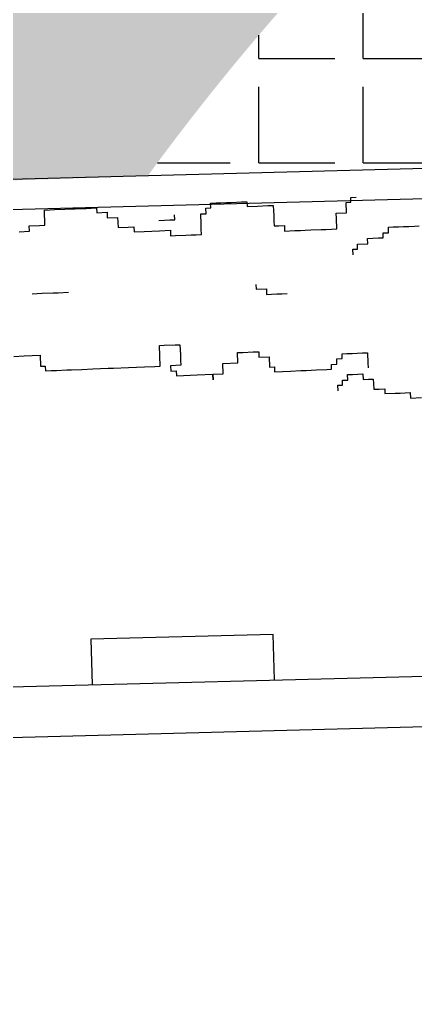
# Model space of a CAD drawing. Extents: x 302512 to 1034855, y -184136 to 410364.
# Drawn here: x 539760 to 542883, y -27567 to -19766 of the extents above; entities that cross this region are included whole.
import ezdxf

# ---------------------------------------------------------------- set-up
doc = ezdxf.new("R2010")
doc.units = 0
doc.header["$MEASUREMENT"] = 0
for name, color, linetype in [('WALL', 4, 'Continuous'), ('WZ', 2, 'Continuous'), ('总图线11', 41, 'Continuous'), ('环境', 8, 'Continuous')]:
    doc.layers.add(name, color=color, linetype=linetype)

# ---------------------------------------------------------------- blocks, each defined once
blk = doc.blocks.new('A$C7F351EC2')
at = {"layer": 'WZ'}
for p, q in [((23840.26016783714, 23801.46785659343), (2002.429964840412, 23232.76760366559)), ((23450.86651092768, 23391.19166234881), (2413.363655090332, 22843.33351508528))]:
    blk.add_line(p, q, dxfattribs=at)
blk.add_lwpolyline([(19851.54518324137, 23700.16313485056), (19842.12148189545, 24060.03977184743), (18402.61493390799, 24022.34496628493), (18412.03863525391, 23662.46832928807)], dxfattribs=at)
blk = doc.blocks.new('M_F21')
at = {"color": 3, "linetype": 'Continuous'}
for p, q in [((-3175.802406897511, 534.1438583831787), (-3150.468912744205, 534.1438583831787)), ((-3175.802406897511, 534.1438583831787), (-3175.802406897511, 534.1438583831787)), ((-3175.802406897511, 505.210737534775), (-3175.802406897511, 534.1438583831787)), ((-3150.468912744205, 534.1438583831787), (-3121.516347997571, 534.1438583831787)), ((-3150.468912744205, 534.1438583831787), (-3150.468912744205, 534.1438583831787)), ((-3121.516347997571, 534.1438583831787), (-3096.182853844266, 534.1438583831787)), ((-3121.516347997571, 534.1438583831787), (-3121.516347997571, 534.1438583831787)), ((-3096.182853844266, 534.1438583831787), (-3067.230289097632, 534.1438583831787)), ((-3096.182853844266, 534.1438583831787), (-3096.182853844266, 534.1438583831787)), ((-3067.230289097632, 534.1438583831787), (-3038.277724350997, 534.1438583831787)), ((-3067.230289097632, 534.1438583831787), (-3067.230289097632, 534.1438583831787)), ((-3038.277724350997, 534.1438583831787), (-3012.944230197692, 534.1438583831787)), ((-3038.277724350997, 534.1438583831787), (-3038.277724350997, 534.1438583831787)), ((1887.277353170195, 559.4603391255332), (1916.229917916829, 559.4603391255332)), ((1887.277353170195, 559.4603391255332), (1887.277353170195, 559.4603391255332)), ((1887.277353170195, 479.8942567924223), (1887.277353170195, 559.4603391255332)), ((1916.229917916829, 559.4603391255332), (1941.563412070134, 559.4603391255332)), ((1916.229917916829, 559.4603391255332), (1916.229917916829, 559.4603391255332)), ((1941.563412070134, 559.4603391255332), (1995.849470970075, 559.4603391255332)), ((1941.563412070134, 559.4603391255332), (1941.563412070134, 559.4603391255332)), ((1995.849470970075, 559.4603391255332), (2024.802035716708, 559.4603391255332)), ((1995.849470970075, 559.4603391255332), (1995.849470970075, 559.4603391255332)), ((2024.802035716708, 559.4603391255332), (2050.135529870015, 559.4603391255332)), ((2024.802035716708, 559.4603391255332), (2024.802035716708, 559.4603391255332)), ((2050.135529870015, 559.4603391255332), (2079.088094616647, 559.4603391255332)), ((2050.135529870015, 559.4603391255332), (2050.135529870015, 559.4603391255332)), ((2079.088094616647, 559.4603391255332), (2108.040659363283, 559.4603391255332)), ((2079.088094616647, 559.4603391255332), (2079.088094616647, 559.4603391255332)), ((2108.040659363283, 559.4603391255332), (2162.326718263223, 559.4603391255332)), ((2108.040659363283, 559.4603391255332), (2108.040659363283, 559.4603391255332)), ((2162.326718263223, 559.4603391255332), (2162.326718263223, 534.1438583831787)), ((2162.326718263223, 534.1438583831787), (2216.612777163162, 534.1438583831787)), ((2216.612777163162, 534.1438583831787), (2216.612777163162, 505.210737534775)), ((2216.612777163162, 534.1438583831787), (2216.612777163162, 534.1438583831787)), ((2737.758942602584, 534.1438583831787), (2763.092436755887, 534.1438583831787)), ((2737.758942602584, 534.1438583831787), (2737.758942602584, 534.1438583831787)), ((2737.758942602584, 505.210737534775), (2737.758942602584, 534.1438583831787)), ((2763.092436755887, 559.4603391255332), (2792.045001502524, 559.4603391255332)), ((2763.092436755887, 534.1438583831787), (2763.092436755887, 559.4603391255332)), ((2792.045001502524, 559.4603391255332), (2817.378495655827, 559.4603391255332)), ((2792.045001502524, 559.4603391255332), (2792.045001502524, 559.4603391255332)), ((2817.378495655827, 559.4603391255332), (2846.331060402463, 559.4603391255332)), ((2817.378495655827, 559.4603391255332), (2817.378495655827, 559.4603391255332)), ((2846.331060402463, 559.4603391255332), (2871.664554555766, 559.4603391255332)), ((2846.331060402463, 559.4603391255332), (2846.331060402463, 559.4603391255332)), ((2871.664554555766, 559.4603391255332), (2925.950613455709, 559.4603391255332)), ((2871.664554555766, 559.4603391255332), (2871.664554555766, 559.4603391255332)), ((2925.950613455709, 559.4603391255332), (2954.903178202341, 559.4603391255332)), ((2925.950613455709, 559.4603391255332), (2925.950613455709, 559.4603391255332)), ((2954.903178202341, 559.4603391255332), (2954.903178202341, 534.1438583831787)), ((2954.903178202341, 534.1438583831787), (3009.18923710228, 534.1438583831787)), ((3009.18923710228, 534.1438583831787), (3063.47529600222, 534.1438583831787)), ((3009.18923710228, 534.1438583831787), (3009.18923710228, 534.1438583831787)), ((3063.47529600222, 534.1438583831787), (3092.427860748856, 534.1438583831787)), ((3063.47529600222, 534.1438583831787), (3063.47529600222, 534.1438583831787)), ((3092.427860748856, 534.1438583831787), (3092.427860748856, 505.210737534775)), ((3092.427860748856, 534.1438583831787), (3092.427860748856, 534.1438583831787)), ((3476.049343641764, 534.1438583831787), (3501.382837795067, 534.1438583831787)), ((3476.049343641764, 534.1438583831787), (3476.049343641764, 534.1438583831787)), ((3476.049343641764, 479.8942567924223), (3476.049343641764, 534.1438583831787)), ((3501.382837795067, 559.4603391255332), (3530.335402541703, 559.4603391255332)), ((3501.382837795067, 534.1438583831787), (3501.382837795067, 559.4603391255332)), ((3530.335402541703, 559.4603391255332), (3530.335402541703, 559.4603391255332)), ((-3287.99359529072, 479.8942567924223), (-3259.041030544086, 479.8942567924223)), ((-3287.99359529072, 479.8942567924223), (-3287.99359529072, 479.8942567924223)), ((-3287.99359529072, 450.9611359440187), (-3287.99359529072, 479.8942567924223)), ((-3259.041030544086, 479.8942567924223), (-3230.088465797451, 479.8942567924223)), ((-3259.041030544086, 479.8942567924223), (-3259.041030544086, 479.8942567924223)), ((-3230.088465797451, 479.8942567924223), (-3204.754971644145, 479.8942567924223)), ((-3230.088465797451, 479.8942567924223), (-3230.088465797451, 479.8942567924223)), ((-3204.754971644145, 505.210737534775), (-3175.802406897511, 505.210737534775)), ((-3204.754971644145, 479.8942567924223), (-3204.754971644145, 505.210737534775)), ((-3175.802406897511, 505.210737534775), (-3175.802406897511, 505.210737534775)), ((1804.038729523621, 479.8942567924223), (1858.324788423561, 479.8942567924223)), ((1804.038729523621, 479.8942567924223), (1804.038729523621, 479.8942567924223)), ((1804.038729523621, 450.9611359440187), (1804.038729523621, 479.8942567924223)), ((1858.324788423561, 479.8942567924223), (1887.277353170195, 479.8942567924223)), ((1858.324788423561, 479.8942567924223), (1858.324788423561, 479.8942567924223)), ((2216.612777163162, 505.210737534775), (2270.898836063101, 505.210737534775)), ((2270.898836063101, 505.210737534775), (2270.898836063101, 479.8942567924223)), ((2270.898836063101, 505.210737534775), (2270.898836063101, 505.210737534775)), ((2270.898836063101, 479.8942567924223), (2270.898836063101, 450.9611359440187)), ((2270.898836063101, 479.8942567924223), (2270.898836063101, 479.8942567924223)), ((2488.043071662862, 479.8942567924223), (2516.995636409494, 479.8942567924223)), ((2516.995636409494, 479.8942567924223), (2545.94820115613, 479.8942567924223)), ((2516.995636409494, 479.8942567924223), (2516.995636409494, 479.8942567924223)), ((2545.94820115613, 479.8942567924223), (2571.281695309433, 479.8942567924223)), ((2545.94820115613, 479.8942567924223), (2545.94820115613, 479.8942567924223)), ((2571.281695309433, 505.210737534775), (2571.281695309433, 505.210737534775)), ((2571.281695309433, 479.8942567924223), (2571.281695309433, 505.210737534775)), ((2571.281695309433, 479.8942567924223), (2571.281695309433, 479.8942567924223)), ((2708.806377855948, 505.210737534775), (2737.758942602584, 505.210737534775)), ((2708.806377855948, 450.9611359440187), (2708.806377855948, 505.210737534775)), ((3092.427860748856, 505.210737534775), (3092.427860748856, 479.8942567924223)), ((3092.427860748856, 505.210737534775), (3092.427860748856, 505.210737534775)), ((3092.427860748856, 479.8942567924223), (3092.427860748856, 450.9611359440187)), ((3092.427860748856, 479.8942567924223), (3092.427860748856, 479.8942567924223)), ((3421.763284741821, 479.8942567924223), (3476.049343641764, 479.8942567924223)), ((3421.763284741821, 450.9611359440187), (3421.763284741821, 479.8942567924223)), ((-3367.613148343964, 425.6446552016641), (-3342.279654190659, 425.6446552016641)), ((-3367.613148343964, 396.7115343532605), (-3367.613148343964, 425.6446552016641)), ((-3342.279654190659, 450.9611359440187), (-3287.99359529072, 450.9611359440187)), ((-3342.279654190659, 450.9611359440187), (-3342.279654190659, 450.9611359440187)), ((-3342.279654190659, 425.6446552016641), (-3342.279654190659, 450.9611359440187)), ((-3287.99359529072, 450.9611359440187), (-3287.99359529072, 450.9611359440187)), ((1749.752670623682, 450.9611359440187), (1804.038729523621, 450.9611359440187)), ((1804.038729523621, 450.9611359440187), (1804.038729523621, 450.9611359440187)), ((2270.898836063101, 450.9611359440187), (2325.18489496304, 450.9611359440187)), ((2270.898836063101, 450.9611359440187), (2270.898836063101, 450.9611359440187)), ((2325.18489496304, 450.9611359440187), (2354.137459709676, 450.9611359440187)), ((2325.18489496304, 450.9611359440187), (2325.18489496304, 450.9611359440187)), ((2354.137459709676, 450.9611359440187), (2354.137459709676, 425.6446552016641)), ((2354.137459709676, 425.6446552016641), (2408.423518609616, 425.6446552016641)), ((2408.423518609616, 425.6446552016641), (2488.043071662862, 425.6446552016641)), ((2408.423518609616, 425.6446552016641), (2408.423518609616, 425.6446552016641)), ((2488.043071662862, 425.6446552016641), (2545.94820115613, 425.6446552016641)), ((2488.043071662862, 425.6446552016641), (2488.043071662862, 425.6446552016641)), ((2545.94820115613, 425.6446552016641), (2545.94820115613, 396.7115343532605)), ((2708.806377855948, 450.9611359440187), (2708.806377855948, 450.9611359440187)), ((2708.806377855948, 425.6446552016641), (2708.806377855948, 450.9611359440187)), ((2708.806377855948, 425.6446552016641), (2708.806377855948, 425.6446552016641)), ((2708.806377855948, 396.7115343532605), (2708.806377855948, 425.6446552016641)), ((3092.427860748856, 450.9611359440187), (3092.427860748856, 425.6446552016641)), ((3092.427860748856, 450.9611359440187), (3092.427860748856, 450.9611359440187)), ((3092.427860748856, 425.6446552016641), (3117.761354902159, 425.6446552016641)), ((3092.427860748856, 425.6446552016641), (3092.427860748856, 425.6446552016641)), ((3117.761354902159, 425.6446552016641), (3146.713919648795, 425.6446552016641)), ((3117.761354902159, 425.6446552016641), (3117.761354902159, 425.6446552016641)), ((3146.713919648795, 425.6446552016641), (3146.713919648795, 396.7115343532605)), ((3421.763284741821, 450.9611359440187), (3421.763284741821, 450.9611359440187)), ((3421.763284741821, 396.7115343532605), (3421.763284741821, 450.9611359440187)), ((2545.94820115613, 396.7115343532605), (2571.281695309433, 396.7115343532605)), ((2571.281695309433, 396.7115343532605), (2625.567754209373, 396.7115343532605)), ((2571.281695309433, 396.7115343532605), (2571.281695309433, 396.7115343532605)), ((2625.567754209373, 396.7115343532605), (2654.520318956009, 396.7115343532605)), ((2625.567754209373, 396.7115343532605), (2625.567754209373, 396.7115343532605)), ((2654.520318956009, 396.7115343532605), (2679.853813109316, 396.7115343532605)), ((2654.520318956009, 396.7115343532605), (2654.520318956009, 396.7115343532605)), ((2679.853813109316, 396.7115343532605), (2708.806377855948, 396.7115343532605)), ((2679.853813109316, 396.7115343532605), (2679.853813109316, 396.7115343532605)), ((2708.806377855948, 396.7115343532605), (2708.806377855948, 396.7115343532605)), ((3146.713919648795, 396.7115343532605), (3200.999978548734, 396.7115343532605)), ((3200.999978548734, 396.7115343532605), (3229.952543295371, 396.7115343532605)), ((3200.999978548734, 396.7115343532605), (3200.999978548734, 396.7115343532605)), ((3229.952543295371, 396.7115343532605), (3255.286037448674, 396.7115343532605)), ((3229.952543295371, 396.7115343532605), (3229.952543295371, 396.7115343532605)), ((3255.286037448674, 396.7115343532605), (3284.23860219531, 396.7115343532605)), ((3255.286037448674, 396.7115343532605), (3255.286037448674, 396.7115343532605)), ((3284.23860219531, 396.7115343532605), (3338.524661095249, 396.7115343532605)), ((3284.23860219531, 396.7115343532605), (3284.23860219531, 396.7115343532605)), ((3338.524661095249, 396.7115343532605), (3363.858155248552, 396.7115343532605)), ((3338.524661095249, 396.7115343532605), (3338.524661095249, 396.7115343532605)), ((3363.858155248552, 396.7115343532605), (3392.810719995188, 396.7115343532605)), ((3363.858155248552, 396.7115343532605), (3363.858155248552, 396.7115343532605)), ((3392.810719995188, 396.7115343532605), (3421.763284741821, 396.7115343532605)), ((3392.810719995188, 396.7115343532605), (3392.810719995188, 396.7115343532605)), ((3421.763284741821, 396.7115343532605), (3421.763284741821, 396.7115343532605)), ((1804.038729523621, 121.8468862934224), (1858.324788423561, 121.8468862934224)), ((1858.324788423561, 121.8468862934224), (1916.229917916829, 121.8468862934224)), ((1858.324788423561, 121.8468862934224), (1858.324788423561, 121.8468862934224)), ((1916.229917916829, 121.8468862934224), (1941.563412070134, 121.8468862934224)), ((1916.229917916829, 121.8468862934224), (1916.229917916829, 121.8468862934224)), ((1941.563412070134, 121.8468862934224), (1995.849470970075, 121.8468862934224)), ((1941.563412070134, 121.8468862934224), (1941.563412070134, 121.8468862934224)), ((1995.849470970075, 121.8468862934224), (1995.849470970075, 121.8468862934224)), ((2983.855742948977, 121.8468862934224), (2983.855742948977, 96.53040555106963)), ((2983.855742948977, 96.53040555106963), (3038.141801848917, 96.53040555106963)), ((2983.855742948977, 96.53040555106963), (2983.855742948977, 96.53040555106963)), ((3038.141801848917, 96.53040555106963), (3038.141801848917, 67.59728470266418)), ((3038.141801848917, 67.59728470266418), (3063.47529600222, 67.59728470266418)), ((3063.47529600222, 67.59728470266418), (3092.427860748856, 67.59728470266418)), ((3063.47529600222, 67.59728470266418), (3063.47529600222, 67.59728470266418)), ((3092.427860748856, 67.59728470266418), (3117.761354902159, 67.59728470266418)), ((3092.427860748856, 67.59728470266418), (3092.427860748856, 67.59728470266418)), ((3117.761354902159, 67.59728470266418), (3146.713919648795, 67.59728470266418)), ((3117.761354902159, 67.59728470266418), (3117.761354902159, 67.59728470266418)), ((3146.713919648795, 67.59728470266418), (3146.713919648795, 67.59728470266418)), ((1695.466611723741, -203.6507232511231), (1749.752670623682, -203.6507232511231)), ((1749.752670623682, -203.6507232511231), (1832.991294270254, -203.6507232511231)), ((1749.752670623682, -203.6507232511231), (1749.752670623682, -203.6507232511231)), ((1832.991294270254, -203.6507232511231), (1832.991294270254, -261.5169649479303)), ((2462.709577509555, -178.3342425087685), (2488.043071662862, -178.3342425087685)), ((2462.709577509555, -178.3342425087685), (2462.709577509555, -178.3342425087685)), ((2462.709577509555, -232.5838440995267), (2462.709577509555, -178.3342425087685)), ((2488.043071662862, -178.3342425087685), (2545.94820115613, -178.3342425087685)), ((2488.043071662862, -178.3342425087685), (2488.043071662862, -178.3342425087685)), ((2545.94820115613, -178.3342425087685), (2571.281695309433, -178.3342425087685)), ((2545.94820115613, -178.3342425087685), (2545.94820115613, -178.3342425087685)), ((2571.281695309433, -178.3342425087685), (2571.281695309433, -232.5838440995267)), ((-3421.899207243904, -232.5838440995267), (-3396.565713090598, -232.5838440995267)), ((-3421.899207243904, -261.5169649479303), (-3421.899207243904, -232.5838440995267)), ((-3396.565713090598, -232.5838440995267), (-3367.613148343964, -232.5838440995267)), ((-3396.565713090598, -232.5838440995267), (-3396.565713090598, -232.5838440995267)), ((-3367.613148343964, -232.5838440995267), (-3342.279654190659, -232.5838440995267)), ((-3367.613148343964, -232.5838440995267), (-3367.613148343964, -232.5838440995267)), ((-3342.279654190659, -232.5838440995267), (-3342.279654190659, -261.5169649479303)), ((-3342.279654190659, -232.5838440995267), (-3342.279654190659, -232.5838440995267)), ((2462.709577509555, -232.5838440995267), (2462.709577509555, -232.5838440995267)), ((2462.709577509555, -286.833445690283), (2462.709577509555, -232.5838440995267)), ((2571.281695309433, -232.5838440995267), (2571.281695309433, -261.5169649479303)), ((2571.281695309433, -232.5838440995267), (2571.281695309433, -232.5838440995267)), ((2871.664554555766, -232.5838440995267), (2900.617119302402, -232.5838440995267)), ((2871.664554555766, -286.833445690283), (2871.664554555766, -232.5838440995267)), ((2900.617119302402, -232.5838440995267), (2954.903178202341, -232.5838440995267)), ((2900.617119302402, -232.5838440995267), (2900.617119302402, -232.5838440995267)), ((2954.903178202341, -232.5838440995267), (2983.855742948977, -232.5838440995267)), ((2954.903178202341, -232.5838440995267), (2954.903178202341, -232.5838440995267)), ((2983.855742948977, -232.5838440995267), (2983.855742948977, -261.5169649479303)), ((-3476.185266143844, -286.833445690283), (-3450.851771990539, -286.833445690283)), ((-3476.185266143844, -286.833445690283), (-3476.185266143844, -286.833445690283)), ((-3476.185266143844, -315.7665665386885), (-3476.185266143844, -286.833445690283)), ((-3450.851771990539, -261.5169649479303), (-3421.899207243904, -261.5169649479303)), ((-3450.851771990539, -286.833445690283), (-3450.851771990539, -261.5169649479303)), ((-3342.279654190659, -261.5169649479303), (-3313.327089444025, -261.5169649479303)), ((-3342.279654190659, -261.5169649479303), (-3342.279654190659, -261.5169649479303)), ((-3313.327089444025, -261.5169649479303), (-3287.99359529072, -261.5169649479303)), ((-3313.327089444025, -261.5169649479303), (-3313.327089444025, -261.5169649479303)), ((-3287.99359529072, -261.5169649479303), (-3287.99359529072, -286.833445690283)), ((-3287.99359529072, -261.5169649479303), (-3287.99359529072, -261.5169649479303)), ((-3287.99359529072, -286.833445690283), (-3287.99359529072, -315.7665665386885)), ((-3287.99359529072, -286.833445690283), (-3287.99359529072, -286.833445690283)), ((1832.991294270254, -261.5169649479303), (1858.324788423561, -261.5169649479303)), ((1858.324788423561, -261.5169649479303), (1858.324788423561, -286.833445690283)), ((1858.324788423561, -286.833445690283), (1887.277353170195, -286.833445690283)), ((1858.324788423561, -286.833445690283), (1858.324788423561, -286.833445690283)), ((1887.277353170195, -286.833445690283), (1916.229917916829, -286.833445690283)), ((1887.277353170195, -286.833445690283), (1887.277353170195, -286.833445690283)), ((1916.229917916829, -286.833445690283), (1970.515976816769, -286.833445690283)), ((1916.229917916829, -286.833445690283), (1916.229917916829, -286.833445690283)), ((1970.515976816769, -286.833445690283), (1995.849470970075, -286.833445690283)), ((1970.515976816769, -286.833445690283), (1970.515976816769, -286.833445690283)), ((1995.849470970075, -286.833445690283), (2050.135529870015, -286.833445690283)), ((1995.849470970075, -286.833445690283), (1995.849470970075, -286.833445690283)), ((2050.135529870015, -286.833445690283), (2108.040659363283, -286.833445690283)), ((2050.135529870015, -286.833445690283), (2050.135529870015, -286.833445690283)), ((2108.040659363283, -286.833445690283), (2187.660212416527, -286.833445690283)), ((2108.040659363283, -286.833445690283), (2108.040659363283, -286.833445690283)), ((2187.660212416527, -286.833445690283), (2216.612777163162, -286.833445690283)), ((2187.660212416527, -286.833445690283), (2187.660212416527, -286.833445690283)), ((2216.612777163162, -286.833445690283), (2296.232330216408, -286.833445690283)), ((2216.612777163162, -286.833445690283), (2216.612777163162, -286.833445690283)), ((2296.232330216408, -286.833445690283), (2379.470953862981, -286.833445690283)), ((2296.232330216408, -286.833445690283), (2296.232330216408, -286.833445690283)), ((2379.470953862981, -286.833445690283), (2433.757012762921, -286.833445690283)), ((2379.470953862981, -286.833445690283), (2379.470953862981, -286.833445690283)), ((2433.757012762921, -286.833445690283), (2462.709577509555, -286.833445690283)), ((2433.757012762921, -286.833445690283), (2433.757012762921, -286.833445690283)), ((2462.709577509555, -286.833445690283), (2462.709577509555, -286.833445690283)), ((2516.995636409494, -286.833445690283), (2516.995636409494, -315.7665665386885)), ((2571.281695309433, -286.833445690283), (2516.995636409494, -286.833445690283)), ((2571.281695309433, -261.5169649479303), (2571.281695309433, -286.833445690283)), ((2571.281695309433, -261.5169649479303), (2571.281695309433, -261.5169649479303)), ((2571.281695309433, -286.833445690283), (2571.281695309433, -286.833445690283)), ((2792.045001502524, -286.833445690283), (2871.664554555766, -286.833445690283)), ((2792.045001502524, -341.0830472810412), (2792.045001502524, -286.833445690283)), ((2983.855742948977, -261.5169649479303), (3038.141801848917, -261.5169649479303)), ((3038.141801848917, -261.5169649479303), (3038.141801848917, -315.7665665386885)), ((3392.810719995188, -286.833445690283), (3421.763284741821, -286.833445690283)), ((3392.810719995188, -315.7665665386885), (3392.810719995188, -286.833445690283)), ((3421.763284741821, -261.5169649479303), (3447.096778895127, -261.5169649479303)), ((3421.763284741821, -261.5169649479303), (3421.763284741821, -261.5169649479303)), ((3421.763284741821, -286.833445690283), (3421.763284741821, -261.5169649479303)), ((3421.763284741821, -286.833445690283), (3421.763284741821, -286.833445690283)), ((3447.096778895127, -261.5169649479303), (3476.049343641764, -261.5169649479303)), ((3447.096778895127, -261.5169649479303), (3447.096778895127, -261.5169649479303)), ((3476.049343641764, -261.5169649479303), (3501.382837795067, -261.5169649479303)), ((3476.049343641764, -261.5169649479303), (3476.049343641764, -261.5169649479303)), ((3501.382837795067, -261.5169649479303), (3530.335402541703, -261.5169649479303)), ((3501.382837795067, -261.5169649479303), (3501.382837795067, -261.5169649479303)), ((3530.335402541703, -261.5169649479303), (3555.668896695006, -261.5169649479303)), ((3530.335402541703, -261.5169649479303), (3530.335402541703, -261.5169649479303)), ((3555.668896695006, -261.5169649479303), (3555.668896695006, -315.7665665386885)), ((-3287.99359529072, -315.7665665386885), (-3259.041030544086, -315.7665665386885)), ((-3287.99359529072, -315.7665665386885), (-3287.99359529072, -315.7665665386885)), ((-3259.041030544086, -315.7665665386885), (-3230.088465797451, -315.7665665386885)), ((-3259.041030544086, -315.7665665386885), (-3259.041030544086, -315.7665665386885)), ((-3230.088465797451, -315.7665665386885), (-3230.088465797451, -341.0830472810412)), ((-3230.088465797451, -341.0830472810412), (-3175.802406897511, -341.0830472810412)), ((-3175.802406897511, -341.0830472810412), (-3150.468912744205, -341.0830472810412)), ((-3175.802406897511, -341.0830472810412), (-3175.802406897511, -341.0830472810412)), ((-3150.468912744205, -341.0830472810412), (-3096.182853844266, -341.0830472810412)), ((-3150.468912744205, -341.0830472810412), (-3150.468912744205, -341.0830472810412)), ((-3096.182853844266, -341.0830472810412), (-3096.182853844266, -370.0161681294448)), ((2516.995636409494, -315.7665665386885), (2545.94820115613, -315.7665665386885)), ((2545.94820115613, -315.7665665386885), (2545.94820115613, -341.0830472810412)), ((2545.94820115613, -341.0830472810412), (2654.520318956009, -341.0830472810412)), ((2654.520318956009, -341.0830472810412), (2737.758942602584, -341.0830472810412)), ((2654.520318956009, -341.0830472810412), (2654.520318956009, -341.0830472810412)), ((2737.758942602584, -341.0830472810412), (2792.045001502524, -341.0830472810412)), ((2737.758942602584, -370.0161681294448), (2737.758942602584, -341.0830472810412)), ((2737.758942602584, -341.0830472810412), (2737.758942602584, -370.0161681294448)), ((3038.141801848917, -315.7665665386885), (3063.47529600222, -315.7665665386885)), ((3063.47529600222, -315.7665665386885), (3063.47529600222, -341.0830472810412)), ((3063.47529600222, -341.0830472810412), (3146.713919648795, -341.0830472810412)), ((3146.713919648795, -341.0830472810412), (3200.999978548734, -341.0830472810412)), ((3146.713919648795, -341.0830472810412), (3146.713919648795, -341.0830472810412)), ((3200.999978548734, -341.0830472810412), (3229.952543295371, -341.0830472810412)), ((3200.999978548734, -341.0830472810412), (3200.999978548734, -341.0830472810412)), ((3229.952543295371, -341.0830472810412), (3255.286037448674, -341.0830472810412)), ((3229.952543295371, -341.0830472810412), (3229.952543295371, -341.0830472810412)), ((3255.286037448674, -341.0830472810412), (3284.23860219531, -341.0830472810412)), ((3255.286037448674, -341.0830472810412), (3255.286037448674, -341.0830472810412)), ((3284.23860219531, -341.0830472810412), (3338.524661095249, -341.0830472810412)), ((3284.23860219531, -341.0830472810412), (3284.23860219531, -341.0830472810412)), ((3338.524661095249, -341.0830472810412), (3363.858155248552, -341.0830472810412)), ((3338.524661095249, -341.0830472810412), (3338.524661095249, -341.0830472810412)), ((3363.858155248552, -315.7665665386885), (3392.810719995188, -315.7665665386885)), ((3363.858155248552, -341.0830472810412), (3363.858155248552, -315.7665665386885)), ((3555.668896695006, -315.7665665386885), (3555.668896695006, -341.0830472810412)), ((3555.668896695006, -315.7665665386885), (3555.668896695006, -315.7665665386885)), ((3555.668896695006, -341.0830472810412), (3555.668896695006, -341.0830472810412)), ((-3096.182853844266, -370.0161681294448), (-3038.277724350997, -370.0161681294448))]:
    blk.add_line(p, q, dxfattribs=at)
at = {"width": 0.8, "flags": 9}
for tag in ['YSIZE', 'XSIZE']:
    blk.add_attdef(tag, (0, 0), '', height=0.5, dxfattribs=at)

msp = doc.modelspace()

# ---------------------------------------------------------------- hatches: boundary and pattern name
at = {"layer": '环境'}
h = msp.add_hatch(dxfattribs=at)
h.set_pattern_fill('ANGLE,_O', color=256, scale=3000)
h.set_pattern_definition([(0, (-609984.0939585507, -119640.7769003473), (0, 825.0000000000001), [600, -225]), (90, (-609984.0939585507, -119640.7769003473), (-825.0000000000001, 5.051501209517306e-14), [600, -225])])
edge = h.paths.add_edge_path()
edge.add_arc((456452.5202698254, -20483.03600952902), 5999.999999882882, 82.90610739022549, 136.7172286932041, ccw=False)
edge.add_arc((529230.5564035431, 564349.7677956127), 583343.7460008563, 262.9064421242585, 271.3139044814773)
edge.add_arc((556282.2267406606, -32330.84227312566), 19209.61674449953, 135.390996447, 143.8505578282533)
edge.add_arc((523139.7908070374, 498264.9605886798), 519563.4119421407, 267.02239156334633, 271.9446668256243, ccw=False)
edge.add_line((496150.7153754483, -20596.9948833962), (452084.6465785343, -16369.43911441136))
edge = h.paths.add_edge_path()
edge.add_arc((557649.2972619648, -28887.4074915247), 12195.37604413375, 122.3331244259789, 138.4177400750413, ccw=False)
edge.add_line((551126.7109780756, -18582.89076209709), (563157.0100887832, -18006.58508349324))
edge.add_arc((576761.7066860453, 6333.997658741195), 27884.61471376488, 240.7978392002225, 252.5319908396245)
edge.add_arc((-697884.8105419346, 47187662.48797935), 47224907.05095948, 271.5129119605803, 271.53649819632426, ccw=False)
edge.add_line((548957.8885803409, -20781.98179117788), (548527.1118179576, -20793.40171051768))
edge = h.paths.add_edge_path()
edge.add_line((626586.9758837472, -14296.28622386651), (626866.4842934804, -14065.55741847632))
edge.add_arc((622239.3367429655, -17885.17854441365), 5999.99999999521, 39.53901633858169, 100.4383675919696)
edge.add_arc((577050.392796655, 207323.149270234), 223698.033626444, 274.291430304433, 281.3702984552263, ccw=False)
edge.add_arc((576761.7066861086, 6333.997658622451), 27884.61471362988, 294.3952189639236, 307.6369724271134, ccw=False)
edge.add_arc((-3202813.969650181, 30587041.36929663), 30840004.67889177, 277.0611024603429, 277.11889753257)
edge.add_line((619149.7247513805, -15221.32666661206), (626586.9758837472, -14296.28622386654))
h = msp.add_hatch(dxfattribs=at)
h.set_pattern_fill('ANGLE,_O', color=256, scale=3000)
h.set_pattern_definition([(0, (509471.4933334838, -11821.67426260607), (0, 825.0000000000001), [600, -225]), (90, (509471.4933334838, -11821.67426260607), (-825.0000000000001, 5.051501209517306e-14), [600, -225])])
h.paths.add_polyline_path([(542554.7048059079, -18893.41257093055, 0.03596370919408794), (540770.8233459301, -20999.21660879569), (548527.11172464, -20793.40171299409), (548527.11172464, -20793.40171299176), (548527.1118179574, -20793.40171051794, -0.06684782412684338), (550985.7937117632, -18673.45050638507, -0.003462764169606304)])

# ---------------------------------------------------------------- linework, layer by layer
at = {"layer": 'WALL'}
msp.add_line((567244.4178231608, -20296.73369135009), (521960.1369730483, -21498.36249749409), dxfattribs=at)
at = {"layer": '总图线11'}
msp.add_line((548533.4748173605, -21033.31734745996), (521958.8253100167, -21738.48178212391), dxfattribs=at)

# ---------------------------------------------------------------- block references
at = {"xscale": 1.5, "yscale": 1.5, "zscale": 1.5, "rotation": 2.372997826665086}
for p in [(547463.5655265042, -22007.84018026607), (537160.5082010106, -22225.05410211009)]:
    msp.add_blockref('M_F21', p, dxfattribs=at)
at = {"layer": 'WALL'}
msp.add_blockref('A$C7F351EC2', (521919.1466323982, -48681.22252186434), dxfattribs=at)

doc.saveas('drawing.dxf')
